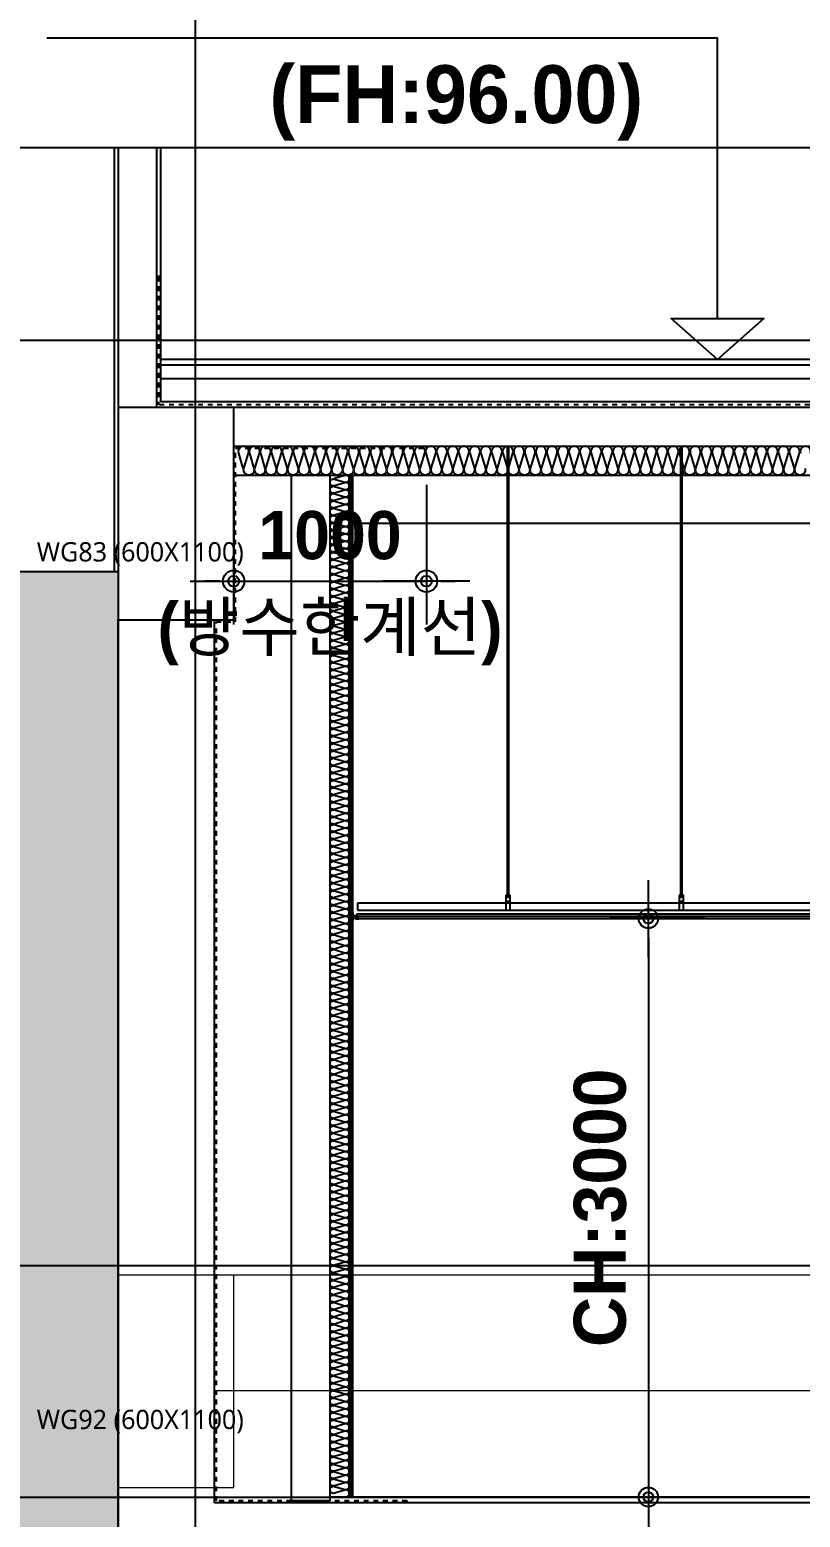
# Model space of a CAD drawing. Header units: millimetres. Extents: x 0 to 168000, y 0 to 59400.
# Drawn here: x 95939 to 99939, y 15397 to 23112 of the extents above; entities that cross this region are included whole.
import ezdxf
from ezdxf.enums import TextEntityAlignment as Align

# ---------------------------------------------------------------- set-up
doc = ezdxf.new("R2010")
doc.units = ezdxf.units.MM
doc.header["$LTSCALE"] = 100
doc.linetypes.add('HID', pattern=[0.5, 0.25, -0.25])
doc.linetypes.add('주단면도-1$0$STD_CENTER', pattern=[66, 60, -2, 2, -2])
doc.layers.get('Defpoints').update_dxf_attribs({"color": 153})
for name, color, linetype in [('A-ANNO-DIM', 4, 'Continuous'), ('A-FLOR-INSL', 8, 'Continuous'), ('A-MARK', 7, 'Continuous'), ('A-MKXS-TEXT1', 3, 'Continuous'), ('A-WALL-DRY1', 7, 'Continuous'), ('C02-AA$0$A-FIN-TYP1', 6, 'Continuous'), ('C02-AA$0$A-SECT-CLNG', 6, 'Continuous'), ('C02-AA$0$A-SECT-MATR1', 4, 'Continuous'), ('DIM', 7, 'Continuous'), ('HID', 7, 'HID'), ('land-sol', 252, 'Continuous'), ('주단면도-1$0$A-FIN-TYP1', 6, 'Continuous'), ('주단면도-1$0$A-ST-AXIS-CEN', 252, '주단면도-1$0$STD_CENTER'), ('주단면도-1$0$A-ST-CONC', 2, 'Continuous'), ('주단면도-1$0$A-WALL-MASN', 3, 'Continuous')]:
    doc.layers.add(name, color=color, linetype=linetype)
doc.layers.add('A-ANNO-NPLT', color=129, linetype='Continuous', plot=False)
doc.layers.add('G(그리드1)', color=185, linetype='Continuous', plot=False)
doc.layers.add('A-ELEV-LIN2', color=7, linetype='Continuous', lineweight=25)
doc.layers.add('A-XXXX-NPLT', color=144, linetype='Continuous', lineweight=15, plot=False)
doc.styles.add('2020음성 1차', font='나눔고딕Bold.ttf')
doc.styles.add('맑은고딕', font='')
doc.styles.get('맑은고딕').set_extended_font_data('Malgun Gothic')
doc.dimstyles.new('SHP 100내부', dxfattribs={"dimscale": 100, "dimtxt": 2.7, "dimasz": 1, "dimexe": 2, "dimexo": 2, "dimgap": 1, "dimtad": 1, "dimdec": 0, "dimzin": 0, "dimdsep": 46, "dimtxsty": '2020음성 1차', "dimblk": 'DIMDOT', "dimcen": 0.09, "dimclrd": 256, "dimclre": 256, "dimclrt": 3, "dimadec": 0, "dimazin": 1, "dimtfac": 1, "dimtdec": 0, "dimtix": 1, "dimtmove": 2, "dimatfit": 0, "dimldrblk": 'DIMDOT', "dimfxl": 1, "dimtolj": 1, "dimtzin": 0, "dimlwd": -1, "dimlwe": -1, "dimarcsym": 0})
doc.dimstyles.new('내부', dxfattribs={"dimscale": 100, "dimtxt": 2.5, "dimasz": 0.75, "dimexe": 2, "dimexo": 2, "dimgap": 1, "dimtad": 1, "dimdec": 0, "dimdsep": 46, "dimtxsty": '2020음성 1차', "dimblk": 'Z_DOT', "dimcen": 3, "dimdle": 3, "dimclrd": 7, "dimclre": 7, "dimclrt": 3, "dimadec": 0, "dimazin": 0, "dimtfac": 1, "dimtdec": 0, "dimtix": 1, "dimtmove": 2, "dimatfit": 3, "dimfxl": 1, "dimtolj": 1, "dimtzin": 0, "dimarcsym": 0})

# ---------------------------------------------------------------- blocks, each defined once
blk = doc.blocks.new('A$C1BF15DB8')
at = {"layer": 'A-ANNO-NPLT'}
for p, q in [((-21, 14, 0), (-21, -10, 0)), ((0, 0, 0), (-31, 0, 0))]:
    blk.add_line(p, q, dxfattribs=at)
at = {"layer": 'C02-AA$0$A-FIN-TYP1'}
blk.add_line((0, 24), (0, 0), dxfattribs=at)
at = {"layer": 'C02-AA$0$A-SECT-CLNG', "color": 8}
blk.add_line((4.4, 44), (4.4, 82), dxfattribs=at)
at = {"layer": 'C02-AA$0$A-SECT-MATR1'}
blk.add_lwpolyline([(-21, 14), (-6, 14), (-6, -1), (9, -1), (9, 0), (-5, 0), (-5, 15), (-20, 15), (-20, 29), (-21, 29)], close=True, dxfattribs=at)
blk = doc.blocks.new('A$C1A1450A5')
at = {"layer": 'C02-AA$0$A-SECT-CLNG', "color": 8}
for p, q in [((-7, 0), (-7, -3)), ((7, 0), (-7, 0)), ((7, 0), (7, -3)), ((10, -3), (-10, -3)), ((-10, -3), (-10, -82.5)), ((10, -6), (-10, -6)), ((10, -36.5), (-10, -36.5)), ((-7, -9), (-7, -6)), ((7, -9), (-7, -9)), ((-3.5, -14.5), (-3.5, -9)), ((3.5, -14.5), (-3.5, -14.5)), ((3.5, -14.5), (3.5, -9)), ((7, -9), (7, -6)), ((10, -3), (10, -82.5)), ((10, -82.5), (-10, -82.5))]:
    blk.add_line(p, q, dxfattribs=at)
blk = doc.blocks.new('*U9367')
at = {"layer": 'A-ANNO-NPLT'}
for p, q in [((-214.2, 0), (-245.2, 0)), ((-235.2, 14), (-235.2, -10)), ((6005.8, 0, 0), (6036.8, 0, 0)), ((6026.8, 14, 0), (6026.8, -10, 0))]:
    blk.add_line(p, q, dxfattribs=at)
at = {"layer": 'C02-AA$0$A-FIN-TYP1'}
for p, q in [((-214.2, 24), (6005.8, 24)), ((-214.2, 12), (6005.8, 12)), ((-214.2, 0), (6005.8, 0))]:
    blk.add_line(p, q, dxfattribs=at)
at = {"layer": 'C02-AA$0$A-SECT-CLNG', "color": 8}
for p, q in [((565.2, 2450), (565.2, 124.5)), ((572.2, 2450), (572.2, 124.5)), ((1465.2, 2450), (1465.2, 124.5)), ((1472.2, 2450), (1472.2, 124.5)), ((2365.2, 2450), (2365.2, 124.5)), ((2372.2, 2450), (2372.2, 124.5)), ((3265.2, 2450), (3265.2, 124.5)), ((3272.2, 2450), (3272.2, 124.5)), ((4165.2, 2450), (4165.2, 124.5)), ((4172.2, 2450), (4172.2, 124.5)), ((5065.2, 2450), (5065.2, 124.5)), ((5072.2, 2450), (5072.2, 124.5)), ((-209.8, 82), (6001.4, 82)), ((-209.8, 44), (6001.4, 44))]:
    blk.add_line(p, q, dxfattribs=at)
for p in [(568.7, 124.5), (1468.7, 124.5), (2368.7, 124.5), (3268.7, 124.5), (4168.7, 124.5), (5068.7, 124.5)]:
    blk.add_blockref('A$C1A1450A5', p, dxfattribs=at)
at = {"layer": 'C02-AA$0$A-SECT-MATR1'}
blk.add_blockref('A$C1BF15DB8', (-214.2, 0), dxfattribs=at)
at = {"layer": 'C02-AA$0$A-SECT-MATR1', "xscale": -1}
blk.add_blockref('A$C1BF15DB8', (6005.8, 0), dxfattribs=at)
blk = doc.blocks.new('Z_DOT')
at = {"layer": 'DIM', "color": 0}
for p, q in [((0, -3), (0, 3)), ((-3, 0), (3, 0))]:
    blk.add_line(p, q, dxfattribs=at)
for radius in [0.75, 0.375]:
    blk.add_circle((0, 0), radius, dxfattribs=at)
blk = doc.blocks.new('*D9380')
at = {"layer": 'Defpoints', "color": 0}
for p in [(96998, 20952), (97998, 20952), (97998, 20252)]:
    blk.add_point(p, dxfattribs=at)
at = {"layer": 'DIM', "color": 7, "lineweight": -2, "ltscale": 10}
for p, q in [((96998, 20752), (96998, 20052)), ((97998, 20752), (97998, 20052)), ((96923, 20252), (96848, 20252)), ((96998, 20252), (97998, 20252)), ((98073, 20252), (98148, 20252))]:
    blk.add_line(p, q, dxfattribs=at)
at = {"layer": 'DIM', "color": 7, "linetype": 'ByBlock', "lineweight": -2, "xscale": 75, "yscale": 75, "zscale": 75}
blk.add_blockref('Z_DOT', (96998, 20252), dxfattribs=at)
at = {"layer": 'DIM', "color": 7, "linetype": 'ByBlock', "lineweight": -2, "xscale": 75, "yscale": 75, "zscale": 75, "rotation": 180}
blk.add_blockref('Z_DOT', (97998, 20252), dxfattribs=at)
at = {"layer": 'DIM', "color": 3, "char_height": 250, "attachment_point": 5, "style": '2020음성 1차'}
for s, insert in [('\\A1;1000', (97498, 20489.1)), ('\\A1;(방수한계선)', (97498, 19977.8))]:
    blk.add_mtext(s, dxfattribs=dict(at, insert=insert))
blk = doc.blocks.new('DIMDOT')
at = {"color": 0}
blk.add_line((-2, 0), (2, 0), dxfattribs=at)
for radius in [0.5, 0.25]:
    blk.add_circle((0, 0), radius, dxfattribs=at)
blk = doc.blocks.new('*D9463')
at = {"layer": 'A-ANNO-DIM'}
for p, q in [((99446.2, 18502), (98950.2, 18502)), ((99150.2, 18402), (99150.2, 15602)), ((99450.6, 15502), (98950.2, 15502))]:
    blk.add_line(p, q, dxfattribs=at)
at = {"layer": 'Defpoints', "color": 0}
for p in [(99646.2, 18502), (99150.2, 15502), (99650.6, 15502)]:
    blk.add_point(p, dxfattribs=at)
at = {"layer": 'A-ANNO-DIM', "linetype": 'ByBlock', "xscale": 100, "yscale": 100, "zscale": 100}
for p, rotation in [((99150.2, 18502), 90), ((99150.2, 15502), 270)]:
    blk.add_blockref('DIMDOT', p, dxfattribs=dict(at, rotation=rotation))
at = {"layer": 'A-ANNO-DIM', "color": 3, "insert": (98900.3, 17002), "char_height": 270, "attachment_point": 5, "rotation": 90, "style": '2020음성 1차'}
blk.add_mtext('\\A1;CH:3000', dxfattribs=at)

msp = doc.modelspace()

# ---------------------------------------------------------------- hatches: boundary and pattern name
at = {"layer": 'land-sol', "transparency": 33554687}
h = msp.add_hatch(color=256, dxfattribs=at)
h.dxf.hatch_style = 1
h.paths.add_polyline_path([(96398, 20052), (96398, 6952), (96298, 6952), (96298, 6892), (103048, 6892), (103048, 6952), (103619.5, 7941.9), (112098, 7941.9), (112098, 8002), (111998, 8002), (111998, 11592), (113398, 11592), (113398, 6702), (94298, 6702), (94298, 20102), (94398, 20102), (94398, 20302), (96398, 20302)])

# ---------------------------------------------------------------- linework, layer by layer
at = {"layer": 'A-ELEV-LIN2'}
msp.add_line((103598, 20552), (97617, 20552), dxfattribs=at)
at = {"layer": 'A-FLOR-INSL'}
msp.add_line((96998, 20802), (103598, 20802), dxfattribs=at)
for points in [[(99963.7, 20837.2, -1.34), (99911.2, 20837.2), (99935.1, 20916.8), (99935.1, 20916.8, 1.34), (99882.6, 20916.8), (99906.5, 20837.2, -1.34), (99854, 20837.2), (99877.9, 20916.8), (99877.9, 20916.8, 1.34), (99825.4, 20916.8), (99849.3, 20837.2, -1.34), (99796.8, 20837.2), (99820.7, 20916.8), (99820.7, 20916.8, 1.34), (99768.2, 20916.8), (99792.1, 20837.2, -1.34), (99739.6, 20837.2), (99763.5, 20916.8), (99763.5, 20916.8, 1.34), (99711, 20916.8), (99734.8, 20837.2, -1.34), (99682.3, 20837.2), (99706.2, 20916.8), (99706.2, 20916.8, 1.34), (99653.7, 20916.8), (99677.6, 20837.2, -1.34), (99625.1, 20837.2), (99649, 20916.8), (99649, 20916.8, 1.34), (99596.5, 20916.8), (99620.4, 20837.2, -1.34), (99567.9, 20837.2), (99591.8, 20916.8), (99591.8, 20916.8, 1.34), (99539.3, 20916.8), (99563.2, 20837.2, -1.34), (99510.7, 20837.2), (99534.6, 20916.8), (99534.6, 20916.8, 1.34), (99482.1, 20916.8), (99506, 20837.2, -1.34), (99453.5, 20837.2), (99477.4, 20916.8), (99477.4, 20916.8, 1.34), (99424.9, 20916.8), (99448.8, 20837.2, -1.34), (99396.3, 20837.2), (99420.2, 20916.8), (99420.2, 20916.8, 1.34), (99367.7, 20916.8), (99391.6, 20837.2, -1.34), (99339.1, 20837.2), (99363, 20916.8), (99363, 20916.8, 1.34), (99310.5, 20916.8), (99334.4, 20837.2, -1.34), (99281.9, 20837.2), (99305.8, 20916.8), (99305.8, 20916.8, 1.34), (99253.3, 20916.8), (99277.2, 20837.2, -1.34), (99224.7, 20837.2), (99248.6, 20916.8), (99248.6, 20916.8, 1.34), (99196.1, 20916.8), (99220, 20837.2, -1.34), (99167.5, 20837.2), (99191.4, 20916.8), (99191.4, 20916.8, 1.34), (99138.9, 20916.8), (99162.8, 20837.2, -1.34), (99110.3, 20837.2), (99134.2, 20916.8), (99134.2, 20916.8, 1.34), (99081.7, 20916.8), (99105.6, 20837.2, -1.34), (99053.1, 20837.2), (99077, 20916.8), (99077, 20916.8, 1.34), (99024.5, 20916.8), (99048.4, 20837.2, -1.34), (98995.9, 20837.2), (99019.7, 20916.8), (99019.7, 20916.8, 1.34), (98967.2, 20916.8), (98991.1, 20837.2, -1.34), (98938.6, 20837.2), (98962.5, 20916.8), (98962.5, 20916.8, 1.34), (98910, 20916.8), (98933.9, 20837.2, -1.34), (98881.4, 20837.2), (98905.3, 20916.8), (98905.3, 20916.8, 1.34), (98852.8, 20916.8), (98876.7, 20837.2, -1.34), (98824.2, 20837.2), (98848.1, 20916.8), (98848.1, 20916.8, 1.34), (98795.6, 20916.8), (98819.5, 20837.2, -1.34), (98767, 20837.2), (98790.9, 20916.8), (98790.9, 20916.8, 1.34), (98738.4, 20916.8), (98762.3, 20837.2, -1.34), (98709.8, 20837.2), (98733.7, 20916.8), (98733.7, 20916.8, 1.34), (98681.2, 20916.8), (98705.1, 20837.2, -1.34), (98652.6, 20837.2), (98676.5, 20916.8), (98676.5, 20916.8, 1.34), (98624, 20916.8), (98647.9, 20837.2, -1.34), (98595.4, 20837.2), (98619.3, 20916.8), (98619.3, 20916.8, 1.34), (98566.8, 20916.8), (98590.7, 20837.2, -1.34), (98538.2, 20837.2), (98562.1, 20916.8), (98562.1, 20916.8, 1.34), (98509.6, 20916.8), (98533.5, 20837.2, -1.34), (98481, 20837.2), (98504.9, 20916.8), (98504.9, 20916.8, 1.34), (98452.4, 20916.8), (98476.3, 20837.2, -1.34), (98423.8, 20837.2), (98447.7, 20916.8), (98447.7, 20916.8, 1.34), (98395.2, 20916.8), (98419.1, 20837.2, -1.34), (98366.6, 20837.2), (98390.5, 20916.8), (98390.5, 20916.8, 1.34), (98338, 20916.8), (98361.9, 20837.2, -1.34), (98309.4, 20837.2), (98333.3, 20916.8), (98333.3, 20916.8, 1.34), (98280.8, 20916.8), (98304.7, 20837.2, -1.34), (98252.2, 20837.2), (98276, 20916.8), (98276, 20916.8, 1.34), (98223.5, 20916.8), (98247.4, 20837.2, -1.34), (98194.9, 20837.2), (98218.8, 20916.8), (98218.8, 20916.8, 1.34), (98166.3, 20916.8), (98190.2, 20837.2, -1.34), (98137.7, 20837.2), (98161.6, 20916.8), (98161.6, 20916.8, 1.34), (98109.1, 20916.8), (98133, 20837.2, -1.34), (98080.5, 20837.2), (98104.4, 20916.8), (98104.4, 20916.8, 1.34), (98051.9, 20916.8), (98075.8, 20837.2, -1.34), (98023.3, 20837.2), (98047.2, 20916.8), (98047.2, 20916.8, 1.34), (97994.7, 20916.8), (98018.6, 20837.2, -1.34), (97966.1, 20837.2), (97990, 20916.8), (97990, 20916.8, 1.34), (97937.5, 20916.8), (97961.4, 20837.2, -1.34), (97908.9, 20837.2), (97932.8, 20916.8), (97932.8, 20916.8, 1.34), (97880.3, 20916.8), (97904.2, 20837.2, -1.34), (97851.7, 20837.2), (97875.6, 20916.8), (97875.6, 20916.8, 1.34), (97823.1, 20916.8), (97847, 20837.2, -1.34), (97794.5, 20837.2), (97818.4, 20916.8), (97818.4, 20916.8, 1.34), (97765.9, 20916.8), (97789.8, 20837.2, -1.34), (97737.3, 20837.2), (97761.2, 20916.8), (97761.2, 20916.8, 1.34), (97708.7, 20916.8), (97732.6, 20837.2, -1.34), (97680.1, 20837.2), (97704, 20916.8), (97704, 20916.8, 1.34), (97651.5, 20916.8), (97675.4, 20837.2, -1.34), (97622.9, 20837.2), (97646.8, 20916.8), (97646.8, 20916.8, 1.34), (97594.3, 20916.8), (97618.2, 20837.2, -1.34), (97565.7, 20837.2), (97589.6, 20916.8), (97589.6, 20916.8, 1.34), (97537.1, 20916.8), (97560.9, 20837.2, -1.34), (97508.4, 20837.2), (97532.3, 20916.8), (97532.3, 20916.8, 1.34), (97479.8, 20916.8), (97503.7, 20837.2, -1.34), (97451.2, 20837.2), (97475.1, 20916.8), (97475.1, 20916.8, 1.34), (97422.6, 20916.8), (97446.5, 20837.2, -1.34), (97394, 20837.2), (97417.9, 20916.8), (97417.9, 20916.8, 1.34), (97365.4, 20916.8), (97389.3, 20837.2, -1.34), (97336.8, 20837.2), (97360.7, 20916.8), (97360.7, 20916.8, 1.34), (97308.2, 20916.8), (97332.1, 20837.2, -1.34), (97279.6, 20837.2), (97303.5, 20916.8), (97303.5, 20916.8, 1.34), (97251, 20916.8), (97274.9, 20837.2, -1.34), (97222.4, 20837.2), (97246.3, 20916.8), (97246.3, 20916.8, 1.34), (97193.8, 20916.8), (97217.7, 20837.2, -1.34), (97165.2, 20837.2), (97189.1, 20916.8), (97189.1, 20916.8, 1.34), (97136.6, 20916.8), (97160.5, 20837.2, -1.34), (97108, 20837.2), (97131.9, 20916.8), (97131.9, 20916.8, 1.34), (97079.4, 20916.8), (97103.3, 20837.2, -1.34), (97050.8, 20837.2), (97074.7, 20916.8), (97074.7, 20916.8, 1.34), (97022.2, 20916.8), (97046.1, 20837.2, -1.34)], [(99992.3, 20916.8, 1.34), (99939.8, 20916.8)], [(97574.5, 15502.8, 1.34), (97574.5, 15537.8), (97521.4, 15521.8, -1.34), (97521.4, 15556.8), (97574.5, 15540.9), (97574.5, 15540.9, 1.34), (97574.5, 15575.9), (97521.4, 15560, -1.34), (97521.4, 15595), (97574.5, 15579.1), (97574.5, 15579.1, 1.34), (97574.5, 15614.1), (97521.4, 15598.1, -1.34), (97521.4, 15633.1), (97574.5, 15617.2), (97574.5, 15617.2, 1.34), (97574.5, 15652.2), (97521.4, 15636.3, -1.34), (97521.4, 15671.3), (97574.5, 15655.3), (97574.5, 15655.3, 1.34), (97574.5, 15690.3), (97521.4, 15674.4, -1.34), (97521.4, 15709.4), (97574.5, 15693.5), (97574.5, 15693.5, 1.34), (97574.5, 15728.5), (97521.4, 15712.5, -1.34), (97521.4, 15747.5), (97574.5, 15731.6), (97574.5, 15731.6, 1.34), (97574.5, 15766.6), (97521.4, 15750.7, -1.34), (97521.4, 15785.7), (97574.5, 15769.7), (97574.5, 15769.7, 1.34), (97574.5, 15804.7), (97521.4, 15788.8, -1.34), (97521.4, 15823.8), (97574.5, 15807.9), (97574.5, 15807.9, 1.34), (97574.5, 15842.9), (97521.4, 15827, -1.34), (97521.4, 15862), (97574.5, 15846), (97574.5, 15846, 1.34), (97574.5, 15881), (97521.4, 15865.1, -1.34), (97521.4, 15900.1), (97574.5, 15884.2), (97574.5, 15884.2, 1.34), (97574.5, 15919.2), (97521.4, 15903.2, -1.34), (97521.4, 15938.2), (97574.5, 15922.3), (97574.5, 15922.3, 1.34), (97574.5, 15957.3), (97521.4, 15941.4, -1.34), (97521.4, 15976.4), (97574.5, 15960.4), (97574.5, 15960.4, 1.34), (97574.5, 15995.4), (97521.4, 15979.5, -1.34), (97521.4, 16014.5), (97574.5, 15998.6), (97574.5, 15998.6, 1.34), (97574.5, 16033.6), (97521.4, 16017.6, -1.34), (97521.4, 16052.6), (97574.5, 16036.7), (97574.5, 16036.7, 1.34), (97574.5, 16071.7), (97521.4, 16055.8, -1.34), (97521.4, 16090.8), (97574.5, 16074.9), (97574.5, 16074.9, 1.34), (97574.5, 16109.9), (97521.4, 16093.9, -1.34), (97521.4, 16128.9), (97574.5, 16113), (97574.5, 16113, 1.34), (97574.5, 16148), (97521.4, 16132.1, -1.34), (97521.4, 16167.1), (97574.5, 16151.1), (97574.5, 16151.1, 1.34), (97574.5, 16186.1), (97521.4, 16170.2, -1.34), (97521.4, 16205.2), (97574.5, 16189.3), (97574.5, 16189.3, 1.34), (97574.5, 16224.3), (97521.4, 16208.3, -1.34), (97521.4, 16243.3), (97574.5, 16227.4), (97574.5, 16227.4, 1.34), (97574.5, 16262.4), (97521.4, 16246.5, -1.34), (97521.4, 16281.5), (97574.5, 16265.5), (97574.5, 16265.5, 1.34), (97574.5, 16300.5), (97521.4, 16284.6, -1.34), (97521.4, 16319.6), (97574.5, 16303.7), (97574.5, 16303.7, 1.34), (97574.5, 16338.7), (97521.4, 16322.8, -1.34), (97521.4, 16357.8), (97574.5, 16341.8), (97574.5, 16341.8, 1.34), (97574.5, 16376.8), (97521.4, 16360.9, -1.34), (97521.4, 16395.9), (97574.5, 16380), (97574.5, 16380, 1.34), (97574.5, 16415), (97521.4, 16399, -1.34), (97521.4, 16434), (97574.5, 16418.1), (97574.5, 16418.1, 1.34), (97574.5, 16453.1), (97521.4, 16437.2, -1.34), (97521.4, 16472.2), (97574.5, 16456.2), (97574.5, 16456.2, 1.34), (97574.5, 16491.2), (97521.4, 16475.3, -1.34), (97521.4, 16510.3), (97574.5, 16494.4), (97574.5, 16494.4, 1.34), (97574.5, 16529.4), (97521.4, 16513.4, -1.34), (97521.4, 16548.4), (97574.5, 16532.5), (97574.5, 16532.5, 1.34), (97574.5, 16567.5), (97521.4, 16551.6, -1.34), (97521.4, 16586.6), (97574.5, 16570.7), (97574.5, 16570.7, 1.34), (97574.5, 16605.7), (97521.4, 16589.7, -1.34), (97521.4, 16624.7), (97574.5, 16608.8), (97574.5, 16608.8, 1.34), (97574.5, 16643.8), (97521.4, 16627.9, -1.34), (97521.4, 16662.9), (97574.5, 16646.9), (97574.5, 16646.9, 1.34), (97574.5, 16681.9), (97521.4, 16666, -1.34), (97521.4, 16701), (97574.5, 16685.1), (97574.5, 16685.1, 1.34), (97574.5, 16720.1), (97521.4, 16704.1, -1.34), (97521.4, 16739.1), (97574.5, 16723.2), (97574.5, 16723.2, 1.34), (97574.5, 16758.2), (97521.4, 16742.3, -1.34), (97521.4, 16777.3), (97574.5, 16761.3), (97574.5, 16761.3, 1.34), (97574.5, 16796.3), (97521.4, 16780.4, -1.34), (97521.4, 16815.4), (97574.5, 16799.5), (97574.5, 16799.5, 1.34), (97574.5, 16834.5), (97521.4, 16818.6, -1.34), (97521.4, 16853.6), (97574.5, 16837.6), (97574.5, 16837.6, 1.34), (97574.5, 16872.6), (97521.4, 16856.7, -1.34), (97521.4, 16891.7), (97574.5, 16875.8), (97574.5, 16875.8, 1.34), (97574.5, 16910.8), (97521.4, 16894.8, -1.34), (97521.4, 16929.8), (97574.5, 16913.9), (97574.5, 16913.9, 1.34), (97574.5, 16948.9), (97521.4, 16933, -1.34), (97521.4, 16968), (97574.5, 16952), (97574.5, 16952, 1.34), (97574.5, 16987), (97521.4, 16971.1, -1.34), (97521.4, 17006.1), (97574.5, 16990.2), (97574.5, 16990.2, 1.34), (97574.5, 17025.2), (97521.4, 17009.3, -1.34), (97521.4, 17044.3), (97574.5, 17028.3), (97574.5, 17028.3, 1.34), (97574.5, 17063.3), (97521.4, 17047.4, -1.34), (97521.4, 17082.4), (97574.5, 17066.5), (97574.5, 17066.5, 1.34), (97574.5, 17101.5), (97521.4, 17085.5, -1.34), (97521.4, 17120.5), (97574.5, 17104.6), (97574.5, 17104.6, 1.34), (97574.5, 17139.6), (97521.4, 17123.7, -1.34), (97521.4, 17158.7), (97574.5, 17142.7), (97574.5, 17142.7, 1.34), (97574.5, 17177.7), (97521.4, 17161.8, -1.34), (97521.4, 17196.8), (97574.5, 17180.9), (97574.5, 17180.9, 1.34), (97574.5, 17215.9), (97521.4, 17199.9, -1.34), (97521.4, 17234.9), (97574.5, 17219), (97574.5, 17219, 1.34), (97574.5, 17254), (97521.4, 17238.1, -1.34), (97521.4, 17273.1), (97574.5, 17257.2), (97574.5, 17257.2, 1.34), (97574.5, 17292.2), (97521.4, 17276.2, -1.34), (97521.4, 17311.2), (97574.5, 17295.3), (97574.5, 17295.3, 1.34), (97574.5, 17330.3), (97521.4, 17314.4, -1.34), (97521.4, 17349.4), (97574.5, 17333.4), (97574.5, 17333.4, 1.34), (97574.5, 17368.4), (97521.4, 17352.5, -1.34), (97521.4, 17387.5), (97574.5, 17371.6), (97574.5, 17371.6, 1.34), (97574.5, 17406.6), (97521.4, 17390.6, -1.34), (97521.4, 17425.6), (97574.5, 17409.7), (97574.5, 17409.7, 1.34), (97574.5, 17444.7), (97521.4, 17428.8, -1.34), (97521.4, 17463.8), (97574.5, 17447.8), (97574.5, 17447.8, 1.34), (97574.5, 17482.8), (97521.4, 17466.9, -1.34), (97521.4, 17501.9), (97574.5, 17486), (97574.5, 17486, 1.34), (97574.5, 17521), (97521.4, 17505.1, -1.34), (97521.4, 17540.1), (97574.5, 17524.1), (97574.5, 17524.1, 1.34), (97574.5, 17559.1), (97521.4, 17543.2, -1.34), (97521.4, 17578.2), (97574.5, 17562.3), (97574.5, 17562.3, 1.34), (97574.5, 17597.3), (97521.4, 17581.3, -1.34), (97521.4, 17616.3), (97574.5, 17600.4), (97574.5, 17600.4, 1.34), (97574.5, 17635.4), (97521.4, 17619.5, -1.34), (97521.4, 17654.5), (97574.5, 17638.5), (97574.5, 17638.5, 1.34), (97574.5, 17673.5), (97521.4, 17657.6, -1.34), (97521.4, 17692.6), (97574.5, 17676.7), (97574.5, 17676.7, 1.34), (97574.5, 17711.7), (97521.4, 17695.7, -1.34), (97521.4, 17730.7), (97574.5, 17714.8), (97574.5, 17714.8, 1.34), (97574.5, 17749.8), (97521.4, 17733.9, -1.34), (97521.4, 17768.9), (97574.5, 17753), (97574.5, 17753, 1.34), (97574.5, 17788), (97521.4, 17772, -1.34), (97521.4, 17807), (97574.5, 17791.1), (97574.5, 17791.1, 1.34), (97574.5, 17826.1), (97521.4, 17810.2, -1.34), (97521.4, 17845.2), (97574.5, 17829.2), (97574.5, 17829.2, 1.34), (97574.5, 17864.2), (97521.4, 17848.3, -1.34), (97521.4, 17883.3), (97574.5, 17867.4), (97574.5, 17867.4, 1.34), (97574.5, 17902.4), (97521.4, 17886.4, -1.34), (97521.4, 17921.4), (97574.5, 17905.5), (97574.5, 17905.5, 1.34), (97574.5, 17940.5), (97521.4, 17924.6, -1.34), (97521.4, 17959.6), (97574.5, 17943.6), (97574.5, 17943.6, 1.34), (97574.5, 17978.6), (97521.4, 17962.7, -1.34), (97521.4, 17997.7), (97574.5, 17981.8), (97574.5, 17981.8, 1.34), (97574.5, 18016.8), (97521.4, 18000.9, -1.34), (97521.4, 18035.9), (97574.5, 18019.9), (97574.5, 18019.9, 1.34), (97574.5, 18054.9), (97521.4, 18039, -1.34), (97521.4, 18074), (97574.5, 18058.1), (97574.5, 18058.1, 1.34), (97574.5, 18093.1), (97521.4, 18077.1, -1.34), (97521.4, 18112.1), (97574.5, 18096.2), (97574.5, 18096.2, 1.34), (97574.5, 18131.2), (97521.4, 18115.3, -1.34), (97521.4, 18150.3), (97574.5, 18134.3), (97574.5, 18134.3, 1.34), (97574.5, 18169.3), (97521.4, 18153.4, -1.34), (97521.4, 18188.4), (97574.5, 18172.5), (97574.5, 18172.5, 1.34), (97574.5, 18207.5), (97521.4, 18191.5, -1.34), (97521.4, 18226.5), (97574.5, 18210.6), (97574.5, 18210.6, 1.34), (97574.5, 18245.6), (97521.4, 18229.7, -1.34), (97521.4, 18264.7), (97574.5, 18248.8), (97574.5, 18248.8, 1.34), (97574.5, 18283.8), (97521.4, 18267.8, -1.34), (97521.4, 18302.8), (97574.5, 18286.9), (97574.5, 18286.9, 1.34), (97574.5, 18321.9), (97521.4, 18306, -1.34), (97521.4, 18341), (97574.5, 18325), (97574.5, 18325, 1.34), (97574.5, 18360), (97521.4, 18344.1, -1.34), (97521.4, 18379.1), (97574.5, 18363.2), (97574.5, 18363.2, 1.34), (97574.5, 18398.2), (97521.4, 18382.2, -1.34), (97521.4, 18417.2), (97574.5, 18401.3), (97574.5, 18401.3, 1.34), (97574.5, 18436.3), (97521.4, 18420.4, -1.34), (97521.4, 18455.4), (97574.5, 18439.4), (97574.5, 18439.4, 1.34), (97574.5, 18474.4), (97521.4, 18458.5, -1.34), (97521.4, 18493.5), (97574.5, 18477.6), (97574.5, 18477.6, 1.34), (97574.5, 18512.6), (97521.4, 18496.7, -1.34), (97521.4, 18531.7), (97574.5, 18515.7), (97574.5, 18515.7, 1.34), (97574.5, 18550.7), (97521.4, 18534.8, -1.34), (97521.4, 18569.8), (97574.5, 18553.9), (97574.5, 18553.9, 1.34), (97574.5, 18588.9), (97521.4, 18572.9, -1.34), (97521.4, 18607.9), (97574.5, 18592), (97574.5, 18592, 1.34), (97574.5, 18627), (97521.4, 18611.1, -1.34), (97521.4, 18646.1), (97574.5, 18630.1), (97574.5, 18630.1, 1.34), (97574.5, 18665.1), (97521.4, 18649.2, -1.34), (97521.4, 18684.2), (97574.5, 18668.3), (97574.5, 18668.3, 1.34), (97574.5, 18703.3), (97521.4, 18687.3, -1.34), (97521.4, 18722.3), (97574.5, 18706.4), (97574.5, 18706.4, 1.34), (97574.5, 18741.4), (97521.4, 18725.5, -1.34), (97521.4, 18760.5), (97574.5, 18744.6), (97574.5, 18744.6, 1.34), (97574.5, 18779.6), (97521.4, 18763.6, -1.34), (97521.4, 18798.6), (97574.5, 18782.7), (97574.5, 18782.7, 1.34), (97574.5, 18817.7), (97521.4, 18801.8, -1.34), (97521.4, 18836.8), (97574.5, 18820.8), (97574.5, 18820.8, 1.34), (97574.5, 18855.8), (97521.4, 18839.9, -1.34), (97521.4, 18874.9), (97574.5, 18859), (97574.5, 18859, 1.34), (97574.5, 18894), (97521.4, 18878, -1.34), (97521.4, 18913), (97574.5, 18897.1), (97574.5, 18897.1, 1.34), (97574.5, 18932.1), (97521.4, 18916.2, -1.34), (97521.4, 18951.2), (97574.5, 18935.3), (97574.5, 18935.3, 1.34), (97574.5, 18970.3), (97521.4, 18954.3, -1.34), (97521.4, 18989.3), (97574.5, 18973.4), (97574.5, 18973.4, 1.34), (97574.5, 19008.4), (97521.4, 18992.5, -1.34), (97521.4, 19027.5), (97574.5, 19011.5), (97574.5, 19011.5, 1.34), (97574.5, 19046.5), (97521.4, 19030.6, -1.34), (97521.4, 19065.6), (97574.5, 19049.7), (97574.5, 19049.7, 1.34), (97574.5, 19084.7), (97521.4, 19068.7, -1.34), (97521.4, 19103.7), (97574.5, 19087.8), (97574.5, 19087.8, 1.34), (97574.5, 19122.8), (97521.4, 19106.9, -1.34), (97521.4, 19141.9), (97574.5, 19125.9), (97574.5, 19125.9, 1.34), (97574.5, 19160.9), (97521.4, 19145, -1.34), (97521.4, 19180), (97574.5, 19164.1), (97574.5, 19164.1, 1.34), (97574.5, 19199.1), (97521.4, 19183.2, -1.34), (97521.4, 19218.2), (97574.5, 19202.2), (97574.5, 19202.2, 1.34), (97574.5, 19237.2), (97521.4, 19221.3, -1.34), (97521.4, 19256.3), (97574.5, 19240.4), (97574.5, 19240.4, 1.34), (97574.5, 19275.4), (97521.4, 19259.4, -1.34), (97521.4, 19294.4), (97574.5, 19278.5), (97574.5, 19278.5, 1.34), (97574.5, 19313.5), (97521.4, 19297.6, -1.34), (97521.4, 19332.6), (97574.5, 19316.6), (97574.5, 19316.6, 1.34), (97574.5, 19351.6), (97521.4, 19335.7, -1.34), (97521.4, 19370.7), (97574.5, 19354.8), (97574.5, 19354.8, 1.34), (97574.5, 19389.8), (97521.4, 19373.8, -1.34), (97521.4, 19408.8), (97574.5, 19392.9), (97574.5, 19392.9, 1.34), (97574.5, 19427.9), (97521.4, 19412, -1.34), (97521.4, 19447), (97574.5, 19431.1), (97574.5, 19431.1, 1.34), (97574.5, 19466.1), (97521.4, 19450.1, -1.34), (97521.4, 19485.1), (97574.5, 19469.2), (97574.5, 19469.2, 1.34), (97574.5, 19504.2), (97521.4, 19488.3, -1.34), (97521.4, 19523.3), (97574.5, 19507.3), (97574.5, 19507.3, 1.34), (97574.5, 19542.3), (97521.4, 19526.4, -1.34), (97521.4, 19561.4), (97574.5, 19545.5), (97574.5, 19545.5, 1.34), (97574.5, 19580.5), (97521.4, 19564.5, -1.34), (97521.4, 19599.5), (97574.5, 19583.6), (97574.5, 19583.6, 1.34), (97574.5, 19618.6), (97521.4, 19602.7, -1.34), (97521.4, 19637.7), (97574.5, 19621.7), (97574.5, 19621.7, 1.34), (97574.5, 19656.7), (97521.4, 19640.8, -1.34), (97521.4, 19675.8), (97574.5, 19659.9), (97574.5, 19659.9, 1.34), (97574.5, 19694.9), (97521.4, 19679, -1.34), (97521.4, 19714), (97574.5, 19698), (97574.5, 19698, 1.34), (97574.5, 19733), (97521.4, 19717.1, -1.34), (97521.4, 19752.1), (97574.5, 19736.2), (97574.5, 19736.2, 1.34), (97574.5, 19771.2), (97521.4, 19755.2, -1.34), (97521.4, 19790.2), (97574.5, 19774.3), (97574.5, 19774.3, 1.34), (97574.5, 19809.3), (97521.4, 19793.4, -1.34), (97521.4, 19828.4), (97574.5, 19812.4), (97574.5, 19812.4, 1.34), (97574.5, 19847.4), (97521.4, 19831.5, -1.34), (97521.4, 19866.5), (97574.5, 19850.6), (97574.5, 19850.6, 1.34), (97574.5, 19885.6), (97521.4, 19869.6, -1.34), (97521.4, 19904.6), (97574.5, 19888.7), (97574.5, 19888.7, 1.34), (97574.5, 19923.7), (97521.4, 19907.8, -1.34), (97521.4, 19942.8), (97574.5, 19926.9), (97574.5, 19926.9, 1.34), (97574.5, 19961.9), (97521.4, 19945.9, -1.34), (97521.4, 19980.9), (97574.5, 19965), (97574.5, 19965, 1.34), (97574.5, 20000), (97521.4, 19984.1, -1.34), (97521.4, 20019.1), (97574.5, 20003.1), (97574.5, 20003.1, 1.34), (97574.5, 20038.1), (97521.4, 20022.2, -1.34), (97521.4, 20057.2), (97574.5, 20041.3), (97574.5, 20041.3, 1.34), (97574.5, 20076.3), (97521.4, 20060.3, -1.34), (97521.4, 20095.3), (97574.5, 20079.4), (97574.5, 20079.4, 1.34), (97574.5, 20114.4), (97521.4, 20098.5, -1.34), (97521.4, 20133.5), (97574.5, 20117.5), (97574.5, 20117.5, 1.34), (97574.5, 20152.5), (97521.4, 20136.6, -1.34), (97521.4, 20171.6), (97574.5, 20155.7), (97574.5, 20155.7, 1.34), (97574.5, 20190.7), (97521.4, 20174.8, -1.34), (97521.4, 20209.8), (97574.5, 20193.8), (97574.5, 20193.8, 1.34), (97574.5, 20228.8), (97521.4, 20212.9, -1.34), (97521.4, 20247.9), (97574.5, 20232), (97574.5, 20232, 1.34), (97574.5, 20267), (97521.4, 20251, -1.34), (97521.4, 20286), (97574.5, 20270.1), (97574.5, 20270.1, 1.34), (97574.5, 20305.1), (97521.4, 20289.2, -1.34), (97521.4, 20324.2), (97574.5, 20308.2), (97574.5, 20308.2, 1.34), (97574.5, 20343.2), (97521.4, 20327.3, -1.34), (97521.4, 20362.3), (97574.5, 20346.4), (97574.5, 20346.4, 1.34), (97574.5, 20381.4), (97521.4, 20365.4, -1.34), (97521.4, 20400.4), (97574.5, 20384.5), (97574.5, 20384.5, 1.34), (97574.5, 20419.5), (97521.4, 20403.6, -1.34), (97521.4, 20438.6), (97574.5, 20422.7), (97574.5, 20422.7, 1.34), (97574.5, 20457.7), (97521.4, 20441.7, -1.34), (97521.4, 20476.7), (97574.5, 20460.8), (97574.5, 20460.8, 1.34), (97574.5, 20495.8), (97521.4, 20479.9, -1.34), (97521.4, 20514.9), (97574.5, 20498.9), (97574.5, 20498.9, 1.34), (97574.5, 20533.9), (97521.4, 20518, -1.34), (97521.4, 20553), (97574.5, 20537.1), (97574.5, 20537.1, 1.34), (97574.5, 20572.1), (97521.4, 20556.1, -1.34), (97521.4, 20591.1), (97574.5, 20575.2), (97574.5, 20575.2, 1.34), (97574.5, 20610.2), (97521.4, 20594.3, -1.34), (97521.4, 20629.3), (97574.5, 20613.4), (97574.5, 20613.4, 1.34), (97574.5, 20648.4), (97521.4, 20632.4, -1.34), (97521.4, 20667.4), (97574.5, 20651.5), (97574.5, 20651.5, 1.34), (97574.5, 20686.5), (97521.4, 20670.6, -1.34), (97521.4, 20705.6), (97574.5, 20689.6), (97574.5, 20689.6, 1.34), (97574.5, 20724.6), (97521.4, 20708.7, -1.34), (97521.4, 20743.7), (97574.5, 20727.8), (97574.5, 20727.8, 1.34), (97574.5, 20762.8), (97521.4, 20746.8, -1.34), (97521.4, 20781.8), (97574.5, 20765.9), (97574.5, 20765.9, 1.34), (97574.5, 20800.9), (97521.4, 20785, -1.34)]]:
    msp.add_lwpolyline(points, format="xyb", dxfattribs=at)
at = {"layer": 'A-MARK'}
msp.add_lwpolyline([(99509.6, 21615), (99509.6, 23068.4), (96028.7, 23068.4)], dxfattribs=at)
msp.add_lwpolyline([(99509.6, 21402), (99268.7, 21615), (99750.4, 21615)], close=True, dxfattribs=at)
at = {"layer": 'A-WALL-DRY1'}
for p, q in [((97598, 15502), (97598, 20802)), ((97607.5, 15502), (97607.5, 20802)), ((97617, 15502), (97617, 20802))]:
    msp.add_line(p, q, dxfattribs=at)
at = {"layer": 'A-XXXX-NPLT'}
for p, q in [((103998, 16652), (96898, 16652)), ((103998, 16052), (96898, 16052))]:
    msp.add_line(p, q, dxfattribs=at)
msp.add_lwpolyline([(96398, 15552), (96998, 15552), (96998, 16652), (96398, 16652)], close=True, dxfattribs=at)
at = {"layer": 'G(그리드1)'}
msp.add_lwpolyline([(94298, 22502), (113398, 22502), (113398, 6702), (94298, 6702)], close=True, dxfattribs=at)
msp.add_lwpolyline([(96398, 20052), (96398, 6952), (96298, 6952), (96298, 6892), (103048, 6892), (103048, 6952), (103048, 6952), (103619.5, 7941.9), (112098, 7941.9), (112098, 8002), (111998, 8002), (111998, 11592), (113398, 11592), (113398, 6702), (94298, 6702), (94298, 20102), (94398, 20102), (94398, 20302), (94398, 20302), (96398, 20302), (96398, 20052), (96398, 20052)], dxfattribs=at)
at = {"layer": 'HID', "color": 8}
for p in [(96608, 21832), (103988, 21167)]:
    msp.add_line(p, (96608, 21167), dxfattribs=at)
msp.add_lwpolyline([(97898, 15472), (97898, 15482), (96908, 15482), (96908, 20042), (97008, 20042), (97008, 20942), (97998, 20942), (97998, 20952)], dxfattribs=at)
at = {"layer": '주단면도-1$0$A-FIN-TYP1'}
for p, q in [((96378, 22502), (96378, 20302)), ((96618, 22502), (96618, 21182)), ((96618, 21832), (96598, 21832)), ((103798, 21402), (96618, 21402)), ((103598, 21372), (96618, 21372)), ((103798, 21302), (96618, 21302)), ((103978, 21182), (96618, 21182)), ((103998, 15502), (97498, 15502))]:
    msp.add_line(p, q, dxfattribs=at)
at = {"layer": '주단면도-1$0$A-ST-AXIS-CEN', "linetype": 'Continuous'}
for p, q in [((96798, 24102), (96798, 6702)), ((94298, 21502), (114998, 21502)), ((94298, 16702), (114998, 16702)), ((94298, 15502), (114998, 15502))]:
    msp.add_line(p, q, dxfattribs=at)
at = {"layer": '주단면도-1$0$A-ST-CONC'}
for p, q in [((96398, 22502), (96398, 21152)), ((96598, 22502), (96598, 21152)), ((103998, 21152), (96998, 21152)), ((96998, 20952), (103598, 20952)), ((96398, 6952), (96398, 20052)), ((96898, 15472), (96898, 20052)), ((103998, 15472), (96898, 15472))]:
    msp.add_line(p, q, dxfattribs=at)
msp.add_lwpolyline([(96398, 20052), (96998, 20052), (96998, 21152), (96398, 21152)], close=True, dxfattribs=at)
msp.add_lwpolyline([(94598, 20302), (96398, 20302)], dxfattribs=at)
at = {"layer": '주단면도-1$0$A-WALL-MASN'}
for p, q in [((97298, 15482), (97298, 20802)), ((97498, 20802), (97298, 20802)), ((97498, 15482), (97498, 20802)), ((97498, 15482), (97298, 15482))]:
    msp.add_line(p, q, dxfattribs=at)

# ---------------------------------------------------------------- block references
at = {"layer": 'C02-AA$0$A-FIN-TYP1'}
msp.add_blockref('*U9367', (97852.2, 18502), dxfattribs=at)

# ---------------------------------------------------------------- texts
at = {"layer": 'A-MKXS-TEXT1', "style": '2020음성 1차'}
msp.add_text('(FH:96.00)', height=300, dxfattribs=at).set_placement((99123.1, 22627.9), align=Align.RIGHT)
at = {"layer": 'A-XXXX-NPLT', "style": '맑은고딕'}
for s, p in [('WG83 (600X1100)', (96513.2, 20394)), ('WG92 (600X1100)', (96513.2, 15894))]:
    msp.add_text(s, height=100, dxfattribs=at).set_placement(p, align=Align.MIDDLE)

# ---------------------------------------------------------------- dimensions: what is measured, and where the dimension line sits
at = {"layer": 'A-ANNO-DIM'}
dim = msp.add_linear_dim(base=(99150.2, 15502), p1=(99646.2, 18502), p2=(99650.6, 15502), angle=90, text='CH:<>', dimstyle='SHP 100내부', override={"dimtxsty": '2020음성 1차', "dimldrblk": 'DIMDOT'}, dxfattribs=at)
dim.commit()
dim.dimension.update_dxf_attribs({"geometry": '*D9463', "text_midpoint": (98900.3, 17002)})
at = {"layer": 'DIM', "ltscale": 10}
dim = msp.add_linear_dim(base=(97998, 20252), p1=(96998, 20952), p2=(97998, 20952), angle=0, text='<>\\X(방수한계선)', dimstyle='내부', override={"dimtxsty": '2020음성 1차'}, dxfattribs=at)
dim.commit()
dim.dimension.update_dxf_attribs({"geometry": '*D9380', "text_midpoint": (97498, 20252)})

doc.saveas('drawing.dxf')
